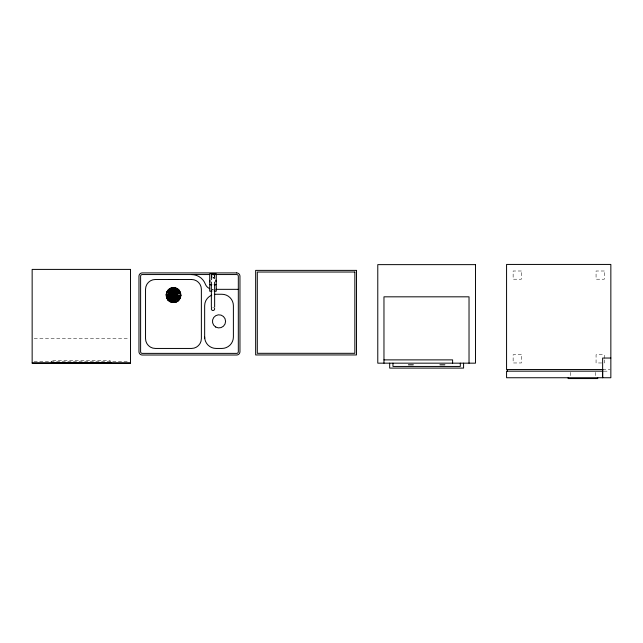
<?xml version="1.0" encoding="UTF-8"?>
<svg xmlns="http://www.w3.org/2000/svg" width="643" height="643" viewBox="0 0 643 643"><rect width="100%" height="100%" fill="white"/><g stroke="black" fill="none" stroke-linecap="round" stroke-linejoin="round"><path stroke-width="0.48" stroke-dasharray="3.21 2.41" d="M212.367 290.114L213.002 289.487L213.629 290.114M34.159 338.371L129.508 338.371M34.071 361.358L129.556 361.358M602.644 369.532L610.03 369.532M603.833 371.172L609.034 371.172M213.002 278.001L213.637 278.089M604.283 358.4L604.283 354.751L596.069 354.751L596.069 362.965L604.283 362.965L604.283 359.316M595.249 372.385L595.249 375.914M570.614 372.385L570.614 375.914M110.114 362.507L110.114 360.538L52.549 360.538L52.549 362.507M51.36 361.358L51.36 362.507M212.994 289.334A8.214 8.214 0 0 1 212.166 289.294M212.745 277.985A3.038 3.038 0 0 1 213.532 278.049M213.002 307.209A1.64 1.64 0 0 1 213.629 307.33M213.629 277.527L213.002 277.647A1.64 1.64 0 0 0 213.629 277.527M521.352 271L513.138 271L513.138 279.215L521.352 279.215L521.352 271M604.283 271L596.069 271L596.069 279.215L604.283 279.215L604.283 271M521.352 354.751L513.138 354.751L513.138 362.965L521.352 362.965L521.352 354.751"/><path stroke-width="0.96" d="M211.354 307.121L211.354 282.116M214.641 307.121L214.641 282.116M174.213 298.497L175.153 301.567L173.723 302.041L173.666 288.538L172.252 288.193L171.858 288.747L173.506 295.097L175.861 301.213L177.532 300.562L174.992 297.958L175.74 302.073L173.787 298.312L172.895 302.459C163.41 302.041 164.68 286.593 174.108 287.726C183.601 288.152 182.331 303.592 172.895 302.459L172.766 298.272L170.154 301.607L171.56 297.677L167.871 299.871L170.692 296.656L166.529 297.331L170.307 295.547L166.778 294.976L166.971 296.736L170.106 295.804M173.666 288.603L173.047 291.898L171.263 288.12L175.74 302.073M167.011 294.928L180 295.258C182.716 289.631 169.27 297.629 167.244 297.564C166.875 300.273 170.162 298.81 170.636 297.05M172.895 302.459L174.108 287.726L174.309 291.97L176.182 289.045L174.984 288.233L174.43 288.538L173.506 295.097L171.046 301.599L172.557 301.704L172.854 298.505M174.309 295.41L179.614 297.773L180.345 296.319L176.592 295.981L180.016 298.44L175.981 297.17L178.28 300.731L175.459 297.966M171.601 297.998L170.098 300.844L168.739 300.16L173.506 295.097L174.165 291.601M170.154 301.607L176.849 288.578L175.443 292.517L178.296 290.073L176.865 289.39L173.506 295.097L170.033 295.177M179.976 297.605L180.362 296.576M170.186 293.803L170.09 294.446L167.003 294.189L166.641 293.69L167.453 292.42L173.506 295.097L174.792 291.777M167.871 299.871L179.14 290.314L173.506 295.097L168.434 290.331L167.799 291.729L173.506 295.097L180.482 292.854L176.367 293.602L178.85 291.094L179.67 292.71L174.317 294.735M167.566 292.461L173.506 295.097L176.142 289.157M175.402 292.187L173.506 295.097L166.987 291.745M167.694 291.166L168.394 290.379M167.903 291.801L173.506 295.097L175.965 292.525M169.029 290.387L173.506 295.097L178.215 290.62M174.237 294.59L176.439 293.087M176.367 301.43L177.307 300.996M166.529 297.331L180.482 292.854M176.986 294.365L176.889 294.992L180.868 295.7L176.913 295.74M172.252 288.193L173.345 288.152M170.09 294.446L166.135 294.486L180.868 295.7M209.578 274.553L142.256 274.553A1.64 1.64 0 0 0 140.608 276.193L140.608 351.737A1.64 1.64 0 0 0 142.256 353.377L236.672 353.377A1.64 1.64 0 0 0 238.32 351.737L238.32 276.193A1.64 1.64 0 0 0 236.672 274.553L215.606 274.553M169.222 279.496L169.832 279.496M170.451 279.496L171.07 279.496M171.681 279.496L172.3 279.496M173.232 279.496L173.827 279.496M174.759 279.496L175.378 279.496M175.989 279.496L176.608 279.496M177.227 279.496L177.838 279.496M211.74 284.544L209.714 284.544L209.714 273.87L216.281 273.87L216.281 284.544L214.256 284.544M211.74 284.905L209.714 284.905L209.714 291.191L211.917 291.191M214.256 284.905L216.281 284.905L216.281 291.191L214.256 291.191M215.911 289.334L238.32 289.334M610.85 358.038L602.636 358.038L602.644 377.746L602.644 369.532M383.967 359.879L452.608 359.879L452.608 363.166M32.15 362.998L130.513 362.998M408.409 364.806L413.328 364.806M439.933 364.806L444.86 364.806M603.054 369.532L506.571 369.532L506.571 264.434L610.85 264.434L610.85 377.746L506.571 377.746L506.571 371.172L603.054 371.172M171.102 301.623L172.163 301.961M174.317 295.515L180.016 298.44M170.524 293.152L170.934 292.637M176.407 296.994L179.252 298.505L178.569 299.855L174.132 295.692M168.787 300.209L169.575 300.9M177.5 289.326L178.296 290.073M169.591 289.905L171.938 292.284L171.078 288.876L169.503 289.744L173.506 295.097L173.425 291.536M168.723 289.463L173.506 295.097L172.79 291.697M174.1 295.796L178.28 300.731M171.496 292.155L173.506 295.097L171.167 289.029M172.067 291.834L173.506 295.097M166.553 295.37L166.625 296.423M180.41 293.843L180.45 294.88M597.717 377.746L597.717 378.566L568.155 378.566L568.155 377.746M507.391 369.532L507.391 371.172M469.028 363.166L469.028 296.825L383.967 296.825L383.967 363.166M463.579 363.166L463.579 368.093L389.682 368.093L389.682 363.166M460.3 363.166L460.3 366.446L392.969 366.446L392.969 363.166M214.641 276.996L214.641 278.644M211.354 277.736L211.354 279.697M204.651 338.596L204.651 305.755A11.494 11.494 0 0 1 211.748 295.137M111.303 362.998L111.303 362.507L51.36 362.507L51.36 362.998M209.779 288.675A8.214 8.214 0 0 1 205.326 284.053A14.781 14.781 0 0 0 191.518 274.553M204.651 336.956A11.494 11.494 0 0 0 216.152 348.45L221.899 348.45A11.494 11.494 0 0 0 233.393 336.956L233.393 305.755A11.494 11.494 0 0 0 221.899 294.261L216.152 294.261A11.494 11.494 0 0 0 214.649 294.357M209.972 281.923A3.038 3.038 0 0 1 209.907 280.356M215.767 280.107A3.038 3.038 0 0 1 215.839 281.682M214.513 308.222A1.64 1.64 0 0 1 213.822 310.272A1.64 1.64 0 0 1 211.692 309.846A1.64 1.64 0 0 1 211.836 307.692M172.935 294.968C173.755 297.162 174.591 293.312 172.935 294.968M173.176 295.024L173.803 295.25L173.208 294.944M211.483 275.381L211.836 277.165A1.64 1.64 0 0 1 211.692 275.003A1.64 1.64 0 0 1 213.822 274.585A1.64 1.64 0 0 1 214.513 276.635C215.365 274.714 212.238 273.42 211.483 275.381M475.49 264.635L377.779 264.635L377.779 363.166L475.49 363.166L475.49 264.635M130.513 269.401L32.15 269.401L32.15 363.166L130.513 363.166L130.513 269.401M356.487 270.381L255.657 270.381L255.657 354.952L356.487 354.952L356.487 270.381M354.848 272.029L257.296 272.029L257.296 353.312L354.848 353.312L354.848 272.029M236.672 272.913L142.256 272.913A3.287 3.287 0 0 0 138.968 276.193L138.968 351.737A3.287 3.287 0 0 0 142.256 355.016L236.672 355.016A3.287 3.287 0 0 0 239.96 351.737L239.96 276.193A3.287 3.287 0 0 0 236.672 272.913M191.518 279.48L155.389 279.48A9.854 9.854 0 0 0 145.535 289.334L145.535 338.596A9.854 9.854 0 0 0 155.389 348.45L191.518 348.45A9.854 9.854 0 0 0 201.372 338.596L201.372 289.334A9.854 9.854 0 0 0 191.518 279.48M169.832 301.495A7.386 7.386 0 0 0 180.916 295.097A7.386 7.386 0 0 0 169.832 288.691A7.386 7.386 0 0 0 169.832 301.495M215.743 327.046A6.567 6.567 0 0 0 225.589 321.355A6.567 6.567 0 0 0 215.743 315.665A6.567 6.567 0 0 0 215.743 327.046"/></g></svg>
